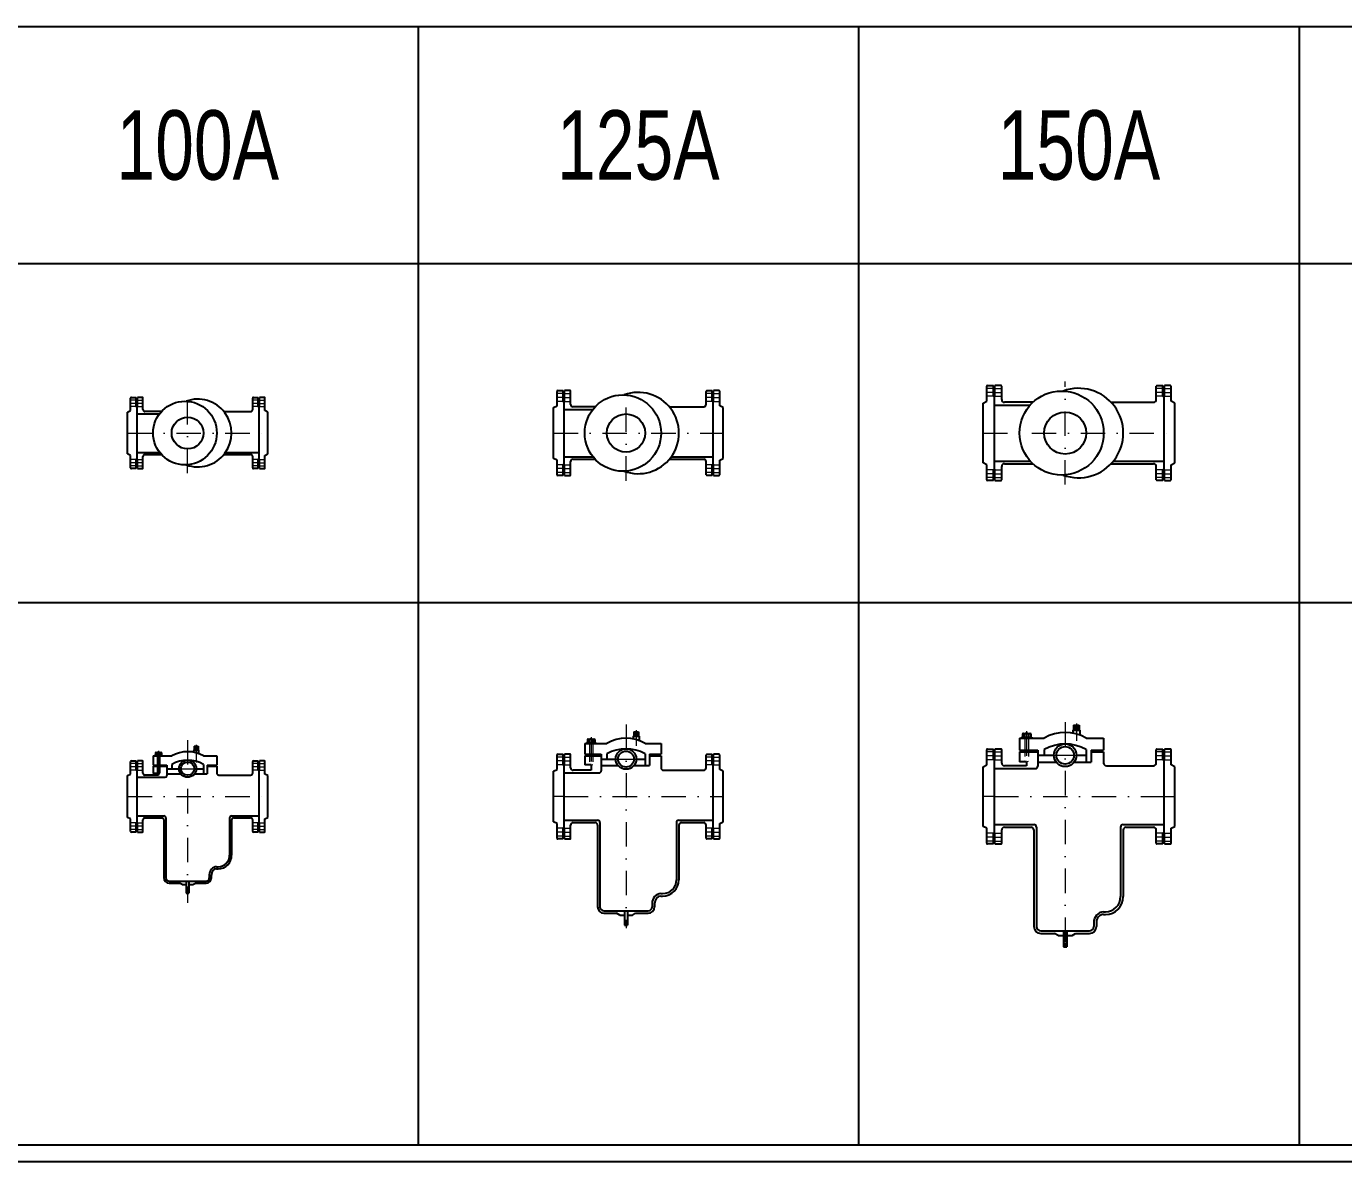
# Model space of a CAD drawing. Extents: x 0 to 60630, y 0 to 46389.
# Drawn here: x 39474 to 43361, y 31339 to 34689 of the extents above; entities that cross this region are included whole.
import ezdxf
from ezdxf.enums import TextEntityAlignment as Align

# ---------------------------------------------------------------- set-up
doc = ezdxf.new("R2010")
doc.units = 0
doc.header["$LTSCALE"] = 30
doc.header["$MEASUREMENT"] = 0
doc.linetypes.add('DGN Style 2', pattern=[3, 1.8, -1.2])
doc.linetypes.add('DGN Style 4', pattern=[4.8, 2.4, -1.2, 0, -1.2])
for name, color, linetype, lineweight in [('L(c)', 1, 'DGN Style 4', 5), ('L(hid)', 2, 'DGN Style 2', 5), ('L(txt)', 2, 'Continuous', 13)]:
    doc.layers.add(name, color=color, linetype=linetype, lineweight=lineweight)
doc.styles.add('Style-ENGINEERING', font='ENGINEERING.shx')

# ---------------------------------------------------------------- blocks, each defined once
blk = doc.blocks.new('*U187')
for p, q in [((-198, 66.1), (-198, 103)), ((-196, 105), (-182, 105)), ((-182, 79.5), (-182, 105)), ((-164, 105), (-178, 105)), ((-178, 79.5), (-178, 105)), ((-162, 69.4), (-162, 103)), ((162, 69.4), (162, 103)), ((164, 105), (178, 105)), ((178, 79.5), (178, 105)), ((196, 105), (182, 105)), ((182, 79.5), (182, 105)), ((198, 66.1), (198, 103)), ((-207, 61.6), (-198, 66.1)), ((-207, -61.7), (-207, 61.6)), ((-180, 77.5), (-180, -77.5)), ((-180, 77.5), (-180, -77.5)), ((-180, 57.1), (-112.3, 57.1)), ((-107.1, 63.4), (-156, 63.4)), ((77.3, 63.4), (156, 63.4)), ((180, 77.5), (180, -77.5)), ((180, 77.5), (180, -77.5)), ((207, 61.6), (198, 66.1)), ((207, -61.7), (207, 61.6)), ((-198, -66.2), (-207, -61.7)), ((-198, -103), (-198, -66.2)), ((-180, -57.2), (-112.3, -57.2)), ((-162, -103), (-162, -69.2)), ((-156, -63.2), (-107.3, -63.2)), ((77.5, -63.2), (156, -63.2)), ((82.1, -57.2), (180, -57.2)), ((162, -103), (162, -69.2)), ((198, -66.2), (207, -61.7)), ((198, -103), (198, -66.2)), ((-182, -105), (-196, -105)), ((-182, -105), (-182, -79.5)), ((-178, -105), (-178, -79.5)), ((-178, -105), (-164, -105)), ((178, -105), (164, -105)), ((178, -105), (178, -79.5)), ((182, -105), (182, -79.5)), ((182, -105), (196, -105))]:
    blk.add_line(p, q)
for centre, radius in [((-37.8, 0), 93.9), ((-30, 0), 47)]:
    blk.add_circle(centre, radius)
for centre, radius, start, end in [((-196, 103), 2, 90, 180), ((-180, 79.5), 2, 180, 270), ((-180, 79.5), 2, 270, 0), ((-164, 103), 2, 0, 90), ((0, 0), 100, 249.8089, 110.1911), ((164, 103), 2, 90, 180), ((180, 79.5), 2, 180, 270), ((180, 79.5), 2, 270, 0), ((196, 103), 2, 0, 90), ((-156, 69.4), 6, 180, 270), ((156, 69.4), 6, 270, 0), ((-180, -79.5), 2, 90, 180), ((-180, -79.5), 2, 0, 90), ((-156, -69.2), 6, 90, 180), ((156, -69.2), 6, 0, 90), ((180, -79.5), 2, 90, 180), ((180, -79.5), 2, 0, 90), ((-196, -103), 2, 180, 270), ((-164, -103), 2, 270, 0), ((164, -103), 2, 180, 270), ((196, -103), 2, 270, 0)]:
    blk.add_arc(centre, radius, start, end)
blk = doc.blocks.new('*U188')
for p, q in [((-240, 79.9), (-240, 123)), ((-238, 125), (-222, 125)), ((-222, 94.5), (-222, 125)), ((-202, 125), (-218, 125)), ((-218, 94.5), (-218, 125)), ((-200, 84.6), (-200, 123)), ((200, 84.6), (200, 123)), ((202, 125), (218, 125)), ((218, 94.5), (218, 125)), ((238, 125), (222, 125)), ((222, 94.5), (222, 125)), ((240, 79.9), (240, 123)), ((-250, 74.9), (-240, 79.9)), ((-220, 92.5), (-220, -92.5)), ((-220, 92.5), (-220, -92.5)), ((220, 92.5), (220, -92.5)), ((220, 92.5), (220, -92.5)), ((250, 74.9), (240, 79.9)), ((-250, -74.9), (-250, 74.9)), ((-220, 69.9), (-134.1, 69.9)), ((-127.7, 77.4), (-192.8, 77.4)), ((91.4, 77.4), (192.8, 77.4)), ((250, -74.9), (250, 74.9)), ((-240, -79.9), (-250, -74.9)), ((-220, -69.9), (-134.1, -69.9)), ((-192.8, -77.1), (-127.9, -77.1)), ((91.6, -77.1), (192.8, -77.1)), ((97.2, -69.9), (220, -69.9)), ((240, -79.9), (250, -74.9)), ((-240, -123), (-240, -79.9)), ((-222, -125), (-222, -94.5)), ((-218, -125), (-218, -94.5)), ((-200, -123), (-200, -84.3)), ((200, -123), (200, -84.3)), ((218, -125), (218, -94.5)), ((222, -125), (222, -94.5)), ((240, -123), (240, -79.9)), ((-222, -125), (-238, -125)), ((-218, -125), (-202, -125)), ((218, -125), (202, -125)), ((222, -125), (238, -125))]:
    blk.add_line(p, q)
for centre, radius in [((-45.7, 0), 112.7), ((-36.4, 0), 56.3)]:
    blk.add_circle(centre, radius)
for centre, radius, start, end in [((-238, 123), 2, 90, 180), ((-202, 123), 2, 0, 90), ((-0.4, 0), 120, 249.8089, 110.1911), ((202, 123), 2, 90, 180), ((238, 123), 2, 0, 90), ((-220, 94.5), 2, 180, 270), ((-220, 94.5), 2, 270, 0), ((-192.8, 84.6), 7.2, 180, 270), ((192.8, 84.6), 7.2, 270, 0), ((220, 94.5), 2, 180, 270), ((220, 94.5), 2, 270, 0), ((-192.8, -84.3), 7.2, 90, 180), ((192.8, -84.3), 7.2, 0, 90), ((-220, -94.5), 2, 90, 180), ((-220, -94.5), 2, 0, 90), ((220, -94.5), 2, 90, 180), ((220, -94.5), 2, 0, 90), ((-238, -123), 2, 180, 270), ((-202, -123), 2, 270, 0), ((202, -123), 2, 180, 270), ((238, -123), 2, 270, 0)]:
    blk.add_arc(centre, radius, start, end)
blk = doc.blocks.new('*U189')
for p, q in [((-272, 93.6), (-272, 138)), ((-270, 140), (-252, 140)), ((-252, 109.5), (-252, 140)), ((-230, 140), (-248, 140)), ((-248, 109.5), (-248, 140)), ((-228, 98.8), (-228, 138)), ((228, 98.8), (228, 138)), ((230, 140), (248, 140)), ((248, 109.5), (248, 140)), ((270, 140), (252, 140)), ((252, 109.5), (252, 140)), ((272, 93.6), (272, 138)), ((-283, 88.1), (-272, 93.6)), ((-283, -88.1), (-283, 88.1)), ((-250, 107.5), (-250, -107.5)), ((-250, 107.5), (-250, -107.5)), ((-250, 82.6), (-143.5, 82.6)), ((-135.4, 90.8), (-220.1, 90.8)), ((94.6, 90.8), (220.1, 90.8)), ((250, 107.5), (250, -107.5)), ((250, 107.5), (250, -107.5)), ((283, 88.1), (272, 93.6)), ((283, -88.1), (283, 88.1)), ((-272, -93.6), (-283, -88.1)), ((-272, -138), (-272, -93.6)), ((-252, -140), (-252, -109.5)), ((-250, -82.6), (-143.5, -82.6)), ((-248, -140), (-248, -109.5)), ((-228, -138), (-228, -98.4)), ((-220.1, -90.5), (-135.8, -90.5)), ((94.9, -90.5), (220.1, -90.5)), ((101.8, -82.6), (250, -82.6)), ((228, -138), (228, -98.4)), ((248, -140), (248, -109.5)), ((252, -140), (252, -109.5)), ((272, -93.6), (283, -88.1)), ((272, -138), (272, -93.6)), ((-252, -140), (-270, -140)), ((-248, -140), (-230, -140)), ((248, -140), (230, -140)), ((252, -140), (270, -140))]:
    blk.add_line(p, q)
for centre, radius in [((-51.1, 0), 124), ((-40.7, 0), 62)]:
    blk.add_circle(centre, radius)
for centre, radius, start, end in [((-270, 138), 2, 90, 180), ((-230, 138), 2, 0, 90), ((-1.1, 0), 132, 249.8089, 110.1911), ((230, 138), 2, 90, 180), ((270, 138), 2, 0, 90), ((-250, 109.5), 2, 180, 270), ((-250, 109.5), 2, 270, 0), ((-220.1, 98.8), 7.92, 180, 270), ((220.1, 98.8), 7.92, 270, 0), ((250, 109.5), 2, 180, 270), ((250, 109.5), 2, 270, 0), ((-250, -109.5), 2, 90, 180), ((-250, -109.5), 2, 0, 90), ((-220.1, -98.4), 7.92, 90, 180), ((220.1, -98.4), 7.92, 0, 90), ((250, -109.5), 2, 90, 180), ((250, -109.5), 2, 0, 90), ((-270, -138), 2, 180, 270), ((-230, -138), 2, 270, 0), ((230, -138), 2, 180, 270), ((270, -138), 2, 270, 0)]:
    blk.add_arc(centre, radius, start, end)
blk = doc.blocks.new('*U196')
for p, q in [((-17.6, 311.8), (-17.6, 303.1)), ((-17.6, 311.8), (2.2, 311.8)), ((-15.7, 326.7), (-15.7, 311.8)), ((-15.7, 326.7), (0.2, 326.7)), ((-15.7, 326.7), (-7.7, 311.8)), ((-15.7, 311.8), (-7.7, 326.7)), ((-7.7, 326.7), (-7.7, 311.8)), ((-7.7, 326.7), (0.2, 311.8)), ((-7.7, 311.8), (0.2, 326.7)), ((0.2, 326.7), (0.2, 311.8)), ((2.2, 311.8), (2.2, 297.6)), ((-175, 288.7), (-175, 253.4)), ((-175, 288.7), (-102.7, 288.7)), ((-169.4, 291.8), (-139.3, 291.8)), ((-169.4, 291.8), (-169.4, 288.7)), ((-166.3, 301.3), (-164.7, 302.2)), ((-166.3, 301.3), (-166.3, 291.8)), ((-166.3, 291.8), (-142.4, 291.8)), ((-164.7, 302.2), (-144, 302.2)), ((-160.3, 301.3), (-160.3, 291.8)), ((-148.4, 301.3), (-148.4, 291.8)), ((-144, 302.2), (-142.4, 301.3)), ((-142.4, 301.3), (-142.4, 291.8)), ((-139.3, 291.8), (-139.3, 288.7)), ((21.2, 288.7), (72.9, 288.7)), ((72.9, 288.7), (72.9, 253.4)), ((-272, 210), (-272, 254.4)), ((-270, 256.4), (-252, 256.4)), ((-252, 225.9), (-252, 256.4)), ((-230, 256.4), (-248, 256.4)), ((-248, 225.9), (-248, 256.4)), ((-228, 215.1), (-228, 254.4)), ((-175, 253.4), (-121.3, 253.4)), ((-175, 248.4), (-175, 219)), ((-175, 248.4), (-121.3, 248.4)), ((-121.3, 253.4), (-121.3, 205.6)), ((-121.3, 238.1), (-74.1, 238.1)), ((-102.7, 254.9), (-102.7, 238.1)), ((-7.4, 238.1), (21.2, 238.1)), ((21.2, 254.9), (21.2, 217.4)), ((35.7, 253.4), (35.7, 217.4)), ((35.7, 253.4), (72.9, 253.4)), ((35.7, 248.4), (72.9, 248.4)), ((72.9, 248.4), (72.9, 215.1)), ((228, 215.1), (228, 254.4)), ((230, 256.4), (248, 256.4)), ((248, 225.9), (248, 256.4)), ((270, 256.4), (252, 256.4)), ((252, 225.9), (252, 256.4)), ((272, 210), (272, 254.4)), ((-283, 204.5), (-272, 210)), ((-283, 28.3), (-283, 204.5)), ((-250, 223.9), (-250, 8.9)), ((-250, 223.9), (-250, 8.9)), ((-250, 199), (-127.9, 199)), ((-154.4, 207.2), (-220.1, 207.2)), ((-154.4, 219), (-175, 219)), ((-154.4, 219), (-154.4, 207.2)), ((-121.3, 217.4), (-66.9, 217.4)), ((-14.5, 217.4), (35.7, 217.4)), ((80.8, 207.2), (220.1, 207.2)), ((250, 223.9), (250, 8.9)), ((250, 223.9), (250, 8.9)), ((283, 204.5), (272, 210)), ((283, 28.3), (283, 204.5)), ((-272, 22.8), (-283, 28.3)), ((-272, -21.6), (-272, 22.8)), ((-252, -23.6), (-252, 6.9)), ((-250, 33.8), (-133.1, 33.8)), ((-248, -23.6), (-248, 6.9)), ((-228, -21.6), (-228, 17.9)), ((-220.1, 25.9), (-141.1, 25.9)), ((-133.1, 17.9), (-133.1, -266.8)), ((-125.2, 25.9), (-125.2, -266.8)), ((122.9, 25.9), (122.9, -178.8)), ((130.9, 33.8), (250, 33.8)), ((130.9, 17.9), (130.9, -178.8)), ((138.8, 25.9), (220.1, 25.9)), ((228, -21.6), (228, 17.9)), ((248, -23.6), (248, 6.9)), ((252, -23.6), (252, 6.9)), ((272, 22.8), (283, 28.3)), ((272, -21.6), (272, 22.8)), ((-252, -23.6), (-270, -23.6)), ((-248, -23.6), (-230, -23.6)), ((248, -23.6), (230, -23.6)), ((252, -23.6), (270, -23.6)), ((72.3, -223.7), (78.1, -223.7)), ((72.3, -231.6), (78.1, -231.6)), ((43.7, -256.4), (43.7, -266.8)), ((51.7, -256.4), (51.7, -266.8)), ((-112.5, -279.5), (31, -279.5)), ((-112.5, -287.4), (-71.7, -287.4)), ((-61.4, -293.6), (-71.7, -287.4)), ((-61.4, -293.6), (-45.9, -293.6)), ((-45.9, -279.5), (-45.9, -326.7)), ((-35.6, -279.5), (-35.6, -326.7)), ((-35.6, -293.6), (-20.1, -293.6)), ((-20.1, -293.6), (-9.7, -287.4)), ((-9.7, -287.4), (31, -287.4)), ((-45.9, -316.3), (-35.6, -316.3)), ((-45.9, -316.3), (-35.6, -326.7)), ((-45.9, -326.7), (-35.6, -316.3)), ((-45.9, -326.7), (-35.6, -326.7))]:
    blk.add_line(p, q)
for radius in [33.4, 25.8]:
    blk.add_circle((-40.7, 238.1), radius)
for centre, radius, start, end in [((-163.3, 296.9), 5.28, 55.591, 124.409), ((-154.2, 281.5), 20.7, 90.4002, 107.1986), ((-154.5, 281.5), 20.7, 72.8014, 89.5998), ((-145.4, 296.9), 5.28, 55.591, 124.409), ((-40.7, 180.8), 124.5, 60.1372, 119.8628), ((-270, 254.4), 2, 90, 180), ((-230, 254.4), 2, 0, 90), ((-40.7, 147), 124.5, 60.1372, 119.8628), ((230, 254.4), 2, 90, 180), ((270, 254.4), 2, 0, 90), ((-250, 225.9), 2, 180, 270), ((-250, 225.9), 2, 270, 0), ((-220.1, 215.1), 7.92, 180, 270), ((-127.9, 205.6), 6.6, 270, 0), ((80.8, 215.1), 7.92, 180, 270), ((220.1, 215.1), 7.92, 270, 0), ((250, 225.9), 2, 180, 270), ((250, 225.9), 2, 270, 0), ((-250, 6.9), 2, 90, 180), ((-250, 6.9), 2, 0, 90), ((-220.1, 17.9), 7.92, 90, 180), ((-141.1, 17.9), 7.92, 0, 90), ((-133.1, 25.9), 7.92, 0, 90), ((130.9, 25.9), 7.92, 90, 180), ((138.8, 17.9), 7.92, 90, 180), ((220.1, 17.9), 7.92, 0, 90), ((250, 6.9), 2, 90, 180), ((250, 6.9), 2, 0, 90), ((-270, -21.6), 2, 180, 270), ((-230, -21.6), 2, 270, 0), ((230, -21.6), 2, 180, 270), ((270, -21.6), 2, 270, 0), ((78.1, -178.8), 52.8, 270, 0), ((78.1, -178.8), 44.9, 270, 0), ((-112.5, -266.8), 20.7, 180, 270), ((-112.5, -266.8), 12.7, 180, 270), ((31, -266.8), 20.7, 270, 0), ((31, -266.8), 12.7, 270, 0)]:
    blk.add_arc(centre, radius, start, end)
for major_axis, ratio in [((0, 32.7), 0.873684), ((0, 24.8), 0.833333)]:
    blk.add_ellipse((72.3, -256.4), major_axis=major_axis, ratio=ratio, start_param=0, end_param=1.570796)
blk = doc.blocks.new('*U197')
for p, q in [((-15.4, 272.1), (-15.4, 264.2)), ((-15.4, 272.1), (2.6, 272.1)), ((-13.6, 285.6), (-13.6, 272.1)), ((-13.6, 285.6), (0.8, 285.6)), ((-13.6, 285.6), (-6.4, 272.1)), ((-13.6, 272.1), (-6.4, 285.6)), ((-6.4, 285.6), (-6.4, 272.1)), ((-6.4, 285.6), (0.8, 272.1)), ((-6.4, 272.1), (0.8, 285.6)), ((0.8, 285.6), (0.8, 272.1)), ((2.6, 272.1), (2.6, 259.2)), ((-158.4, 251.1), (-158.4, 219)), ((-158.4, 251.1), (-92.7, 251.1)), ((-153.3, 253.9), (-126, 253.9)), ((-153.3, 253.9), (-153.3, 251.1)), ((-150.5, 262.5), (-149, 263.3)), ((-150.5, 262.5), (-150.5, 253.9)), ((-150.5, 253.9), (-128.8, 253.9)), ((-149, 263.3), (-130.3, 263.3)), ((-145.1, 262.5), (-145.1, 253.9)), ((-134.2, 262.5), (-134.2, 253.9)), ((-130.3, 263.3), (-128.8, 262.5)), ((-128.8, 262.5), (-128.8, 253.9)), ((-126, 253.9), (-126, 251.1)), ((20, 251.1), (67, 251.1)), ((67, 251.1), (67, 219)), ((-240, 174.3), (-240, 217.4)), ((-238, 219.4), (-222, 219.4)), ((-222, 188.9), (-222, 219.4)), ((-202, 219.4), (-218, 219.4)), ((-218, 188.9), (-218, 219.4)), ((-200, 179), (-200, 217.4)), ((-158.4, 219), (-109.6, 219)), ((-158.4, 214.4), (-158.4, 187.8)), ((-158.4, 214.4), (-109.6, 214.4)), ((-109.6, 219), (-109.6, 170.3)), ((-109.6, 205), (-66.7, 205)), ((-92.7, 220.4), (-92.7, 205)), ((-6, 205), (20, 205)), ((20, 220.4), (20, 186.3)), ((33.1, 219), (33.1, 186.3)), ((33.1, 219), (67, 219)), ((33.1, 214.4), (67, 214.4)), ((67, 214.4), (67, 179)), ((200, 179), (200, 217.4)), ((202, 219.4), (218, 219.4)), ((218, 188.9), (218, 219.4)), ((238, 219.4), (222, 219.4)), ((222, 188.9), (222, 219.4)), ((240, 174.3), (240, 217.4)), ((-250, 169.3), (-240, 174.3)), ((-250, 19.5), (-250, 169.3)), ((-220, 186.9), (-220, 1.9)), ((-220, 186.9), (-220, 1.9)), ((-220, 164.3), (-115.6, 164.3)), ((-139.7, 171.8), (-192.8, 171.8)), ((-139.7, 187.8), (-158.4, 187.8)), ((-139.7, 187.8), (-139.7, 171.8)), ((-109.6, 186.3), (-60.2, 186.3)), ((-12.5, 186.3), (33.1, 186.3)), ((74.2, 171.8), (192.8, 171.8)), ((220, 186.9), (220, 1.9)), ((220, 186.9), (220, 1.9)), ((250, 169.3), (240, 174.3)), ((250, 19.5), (250, 169.3)), ((-240, 14.5), (-250, 19.5)), ((-240, -28.6), (-240, 14.5)), ((-220, 24.5), (-120.4, 24.5)), ((-200, -28.6), (-200, 10.1)), ((-192.8, 17.3), (-127.6, 17.3)), ((-120.4, 10.1), (-120.4, -231.1)), ((-113.2, 17.3), (-113.2, -231.1)), ((112.4, 17.3), (112.4, -151.2)), ((119.6, 24.5), (220, 24.5)), ((119.6, 10.1), (119.6, -151.2)), ((126.8, 17.3), (192.8, 17.3)), ((200, -28.6), (200, 10.1)), ((240, 14.5), (250, 19.5)), ((240, -28.6), (240, 14.5)), ((-222, -30.6), (-238, -30.6)), ((-222, -30.6), (-222, -0.1)), ((-218, -30.6), (-218, -0.1)), ((-218, -30.6), (-202, -30.6)), ((218, -30.6), (202, -30.6)), ((218, -30.6), (218, -0.1)), ((222, -30.6), (222, -0.1)), ((222, -30.6), (238, -30.6)), ((66.4, -192), (71.6, -192)), ((40.4, -221.8), (40.4, -231.1)), ((47.6, -221.8), (47.6, -231.1)), ((66.4, -199.2), (71.6, -199.2)), ((-101.6, -242.7), (28.9, -242.7)), ((-101.6, -249.9), (-64.5, -249.9)), ((-55.1, -255.6), (-64.5, -249.9)), ((-55.1, -255.6), (-41, -255.6)), ((-41, -242.7), (-41, -285.6)), ((-31.7, -242.7), (-31.7, -285.6)), ((-31.7, -255.6), (-17.6, -255.6)), ((-17.6, -255.6), (-8.2, -249.9)), ((-8.2, -249.9), (28.9, -249.9)), ((-41, -276.2), (-31.7, -276.2)), ((-41, -276.2), (-31.7, -285.6)), ((-41, -285.6), (-31.7, -276.2)), ((-41, -285.6), (-31.7, -285.6))]:
    blk.add_line(p, q)
for radius in [30.3, 23.5]:
    blk.add_circle((-36.4, 205), radius)
for centre, radius, start, end in [((-147.8, 258.5), 4.8, 55.591, 124.409), ((-139.5, 244.6), 18.8, 90.4002, 107.1986), ((-139.8, 244.6), 18.8, 72.8014, 89.5998), ((-131.5, 258.5), 4.8, 55.591, 124.409), ((-36.4, 153), 113.2, 60.1372, 119.8628), ((-36.4, 122.2), 113.2, 60.1372, 119.8628), ((-238, 217.4), 2, 90, 180), ((-202, 217.4), 2, 0, 90), ((202, 217.4), 2, 90, 180), ((238, 217.4), 2, 0, 90), ((-220, 188.9), 2, 180, 270), ((-220, 188.9), 2, 270, 0), ((-192.8, 179), 7.2, 180, 270), ((-115.6, 170.3), 6, 270, 0), ((74.2, 179), 7.2, 180, 270), ((192.8, 179), 7.2, 270, 0), ((220, 188.9), 2, 180, 270), ((220, 188.9), 2, 270, 0), ((-220, -0.1), 2, 90, 180), ((-220, -0.1), 2, 0, 90), ((-192.8, 10.1), 7.2, 90, 180), ((-127.6, 10.1), 7.2, 0, 90), ((-120.4, 17.3), 7.2, 0, 90), ((119.6, 17.3), 7.2, 90, 180), ((126.8, 10.1), 7.2, 90, 180), ((192.8, 10.1), 7.2, 0, 90), ((220, -0.1), 2, 90, 180), ((220, -0.1), 2, 0, 90), ((-238, -28.6), 2, 180, 270), ((-202, -28.6), 2, 270, 0), ((202, -28.6), 2, 180, 270), ((238, -28.6), 2, 270, 0), ((71.6, -151.2), 48, 270, 0), ((71.6, -151.2), 40.8, 270, 0), ((-101.6, -231.1), 18.8, 180, 270), ((-101.6, -231.1), 11.6, 180, 270), ((28.9, -231.1), 18.8, 270, 0), ((28.9, -231.1), 11.6, 270, 0)]:
    blk.add_arc(centre, radius, start, end)
for major_axis, ratio in [((0, 29.7), 0.873684), ((0, 22.5), 0.833333)]:
    blk.add_ellipse((66.4, -221.8), major_axis=major_axis, ratio=ratio, start_param=0, end_param=1.570796)
blk = doc.blocks.new('*U198')
for p, q in [((-125.1, 197.5), (-123.9, 198.2)), ((-125.1, 197.5), (-125.1, 190.4)), ((-123.9, 198.2), (-108.3, 198.2)), ((-120.6, 197.5), (-120.6, 190.4)), ((-111.6, 197.5), (-111.6, 190.4)), ((-108.3, 198.2), (-107, 197.5)), ((-107, 197.5), (-107, 190.4)), ((-12.5, 205.5), (-12.5, 198.9)), ((-12.5, 205.5), (2.5, 205.5)), ((-11, 216.8), (-11, 205.5)), ((-11, 216.8), (1, 216.8)), ((-11, 216.8), (-5, 205.5)), ((-11, 205.5), (-5, 216.8)), ((-5, 216.8), (-5, 205.5)), ((-5, 216.8), (1, 205.5)), ((-5, 205.5), (1, 216.8)), ((1, 216.8), (1, 205.5)), ((2.5, 205.5), (2.5, 194.8)), ((-198, 134.4), (-198, 171.3)), ((-196, 173.3), (-182, 173.3)), ((-182, 147.8), (-182, 173.3)), ((-164, 173.3), (-178, 173.3)), ((-178, 147.8), (-178, 173.3)), ((-162, 137.7), (-162, 171.3)), ((-131.7, 188), (-131.7, 161.3)), ((-131.7, 188), (-77, 188)), ((-131.7, 161.3), (-91, 161.3)), ((-131.7, 158.3), (-131.7, 136)), ((-131.7, 158.3), (-91, 158.3)), ((-127.5, 190.4), (-104.7, 190.4)), ((-127.5, 190.4), (-127.5, 188)), ((-125.1, 190.4), (-107, 190.4)), ((-104.7, 190.4), (-104.7, 188)), ((-91, 161.3), (-91, 130.4)), ((-77, 163.2), (-77, 150.5)), ((17, 188), (56.1, 188)), ((17, 163.2), (17, 134.8)), ((27.9, 161.3), (27.9, 134.8)), ((27.9, 161.3), (56.1, 161.3)), ((27.9, 158.3), (56.1, 158.3)), ((56.1, 188), (56.1, 161.3)), ((56.1, 158.3), (56.1, 137.7)), ((162, 137.7), (162, 171.3)), ((164, 173.3), (178, 173.3)), ((178, 147.8), (178, 173.3)), ((196, 173.3), (182, 173.3)), ((182, 147.8), (182, 173.3)), ((198, 134.4), (198, 171.3)), ((-207, 129.9), (-198, 134.4)), ((-207, 6.6), (-207, 129.9)), ((-180, 145.8), (-180, -9.2)), ((-180, 145.8), (-180, -9.2)), ((-180, 125.4), (-96, 125.4)), ((-116.1, 131.7), (-156, 131.7)), ((-116.1, 136), (-131.7, 136)), ((-116.1, 136), (-116.1, 131.7)), ((-91, 150.5), (-55.3, 150.5)), ((-91, 134.8), (-49.9, 134.8)), ((-10.1, 134.8), (27.9, 134.8)), ((-4.7, 150.5), (17, 150.5)), ((62.1, 131.7), (156, 131.7)), ((180, 145.8), (180, -9.2)), ((180, 145.8), (180, -9.2)), ((207, 129.9), (198, 134.4)), ((207, 6.6), (207, 129.9)), ((-198, 2.1), (-207, 6.6)), ((-198, -34.7), (-198, 2.1)), ((-180, 11.1), (-100, 11.1)), ((-156, 5.1), (-106, 5.1)), ((-94, 5.1), (-94, -171.4)), ((94, 5.1), (94, -104.8)), ((100, 11.1), (180, 11.1)), ((106, 5.1), (156, 5.1)), ((198, 2.1), (207, 6.6)), ((198, -34.7), (198, 2.1)), ((-182, -36.7), (-196, -36.7)), ((-182, -36.7), (-182, -11.2)), ((-178, -36.7), (-178, -11.2)), ((-178, -36.7), (-164, -36.7)), ((-162, -34.7), (-162, -0.9)), ((-100, -0.9), (-100, -171.4)), ((100, -0.9), (100, -104.8)), ((162, -34.7), (162, -0.9)), ((178, -36.7), (164, -36.7)), ((178, -36.7), (178, -11.2)), ((182, -36.7), (182, -11.2)), ((182, -36.7), (196, -36.7)), ((55.7, -138.8), (60, -138.8)), ((55.7, -144.8), (60, -144.8)), ((-84.3, -181), (24.4, -181)), ((-84.3, -187), (-53.5, -187)), ((-45.6, -191.7), (-53.5, -187)), ((-45.6, -191.7), (-33.9, -191.7)), ((-33.9, -181), (-33.9, -216.8)), ((-26.1, -181), (-26.1, -216.8)), ((-26.1, -191.7), (-14.3, -191.7)), ((-14.3, -191.7), (-6.5, -187)), ((-6.5, -187), (24.4, -187)), ((34, -163.5), (34, -171.4)), ((40, -163.5), (40, -171.4)), ((-33.9, -208.9), (-26.1, -208.9)), ((-33.9, -208.9), (-26.1, -216.8)), ((-33.9, -216.8), (-26.1, -208.9)), ((-33.9, -216.8), (-26.1, -216.8))]:
    blk.add_line(p, q)
for radius in [25.3, 19.6]:
    blk.add_circle((-30, 150.5), radius)
for centre, radius, start, end in [((-122.9, 194.2), 4, 55.591, 124.409), ((-116, 182.5), 15.7, 90.4002, 107.1986), ((-116.2, 182.5), 15.7, 72.8014, 89.5998), ((-109.3, 194.2), 4, 55.591, 124.409), ((-30, 106.2), 94.3, 60.1372, 119.8628), ((-196, 171.3), 2, 90, 180), ((-164, 171.3), 2, 0, 90), ((-30, 81.4), 94.3, 60.1372, 119.8628), ((164, 171.3), 2, 90, 180), ((196, 171.3), 2, 0, 90), ((-180, 147.8), 2, 180, 270), ((-180, 147.8), 2, 270, 0), ((-156, 137.7), 6, 180, 270), ((-96, 130.4), 5, 270, 0), ((62.1, 137.7), 6, 180, 270), ((156, 137.7), 6, 270, 0), ((180, 147.8), 2, 180, 270), ((180, 147.8), 2, 270, 0), ((-156, -0.9), 6, 90, 180), ((-106, -0.9), 6, 0, 90), ((-100, 5.1), 6, 0, 90), ((100, 5.1), 6, 90, 180), ((106, -0.9), 6, 90, 180), ((156, -0.9), 6, 0, 90), ((-196, -34.7), 2, 180, 270), ((-180, -11.2), 2, 90, 180), ((-180, -11.2), 2, 0, 90), ((-164, -34.7), 2, 270, 0), ((164, -34.7), 2, 180, 270), ((180, -11.2), 2, 90, 180), ((180, -11.2), 2, 0, 90), ((196, -34.7), 2, 270, 0), ((60, -104.8), 40, 270, 0), ((60, -104.8), 34, 270, 0), ((-84.3, -171.4), 15.7, 180, 270), ((-84.3, -171.4), 9.65, 180, 270), ((24.4, -171.4), 15.7, 270, 0), ((24.4, -171.4), 9.65, 270, 0)]:
    blk.add_arc(centre, radius, start, end)
for major_axis, ratio in [((0, 24.8), 0.873684), ((0, 18.8), 0.833333)]:
    blk.add_ellipse((55.7, -163.5), major_axis=major_axis, ratio=ratio, start_param=0, end_param=1.570796)

msp = doc.modelspace()

# ---------------------------------------------------------------- linework, layer by layer
for p, q in [((27630.1, 34689), (58630.1, 34689)), ((40630.1, 34689), (40630.1, 31389)), ((41930.1, 34689), (41930.1, 31389)), ((43230.1, 34689), (43230.1, 31389)), ((27630.1, 33989), (58630.1, 33989)), ((27630.1, 32989), (58630.1, 32989)), ((27630.1, 31389), (58630.1, 31389)), ((27630.1, 31339), (58630.1, 31339))]:
    msp.add_line(p, q)
at = {"layer": 'L(c)'}
for p, q in [((41243.8, 33348.4), (41243.8, 33634.1)), ((42539.4, 33336.8), (42539.4, 33641.2)), ((39950.1, 33370.3), (39950.1, 33608.2)), ((41059.1, 33594), (41039.1, 33594)), ((41061.1, 33594), (41081.1, 33594)), ((41499.1, 33594), (41479.1, 33594)), ((41501.1, 33594), (41521.1, 33594)), ((42329.1, 33609), (42307.1, 33609)), ((42331.1, 33609), (42353.1, 33609)), ((42829.1, 33609), (42807.1, 33609)), ((42831.1, 33609), (42853.1, 33609)), ((39799.1, 33576.5), (39782.1, 33576.5)), ((39818.1, 33576.5), (39802.1, 33576.5)), ((40159.1, 33576.5), (40142.1, 33576.5)), ((40161.1, 33576.5), (40178.1, 33576.5)), ((39773.1, 33489), (40187.1, 33489)), ((41030.1, 33489), (41530.1, 33489)), ((42297.1, 33489), (42863.1, 33489)), ((39799.1, 33401.5), (39782.1, 33401.5)), ((39818.1, 33401.5), (39802.1, 33401.5)), ((40159.1, 33401.5), (40142.1, 33401.5)), ((40161.1, 33401.5), (40178.1, 33401.5)), ((41059.1, 33384), (41039.1, 33384)), ((41061.1, 33384), (41081.1, 33384)), ((41499.1, 33384), (41479.1, 33384)), ((41501.1, 33384), (41521.1, 33384)), ((42329.1, 33369), (42307.1, 33369)), ((42331.1, 33369), (42353.1, 33369)), ((42829.1, 33369), (42807.1, 33369)), ((42831.1, 33369), (42853.1, 33369)), ((41243.8, 32629.2), (41243.8, 32028.3)), ((41273.8, 32612), (41273.8, 32566.2)), ((42539.4, 32635.9), (42539.4, 31964.5)), ((42572.4, 32631.5), (42572.4, 32581.2)), ((39950.1, 32582.9), (39950.1, 32102.9)), ((41140.5, 32591.3), (41140.5, 32509.7)), ((42425.8, 32608.8), (42425.8, 32519.1)), ((39864.1, 32551.3), (39864.1, 32484.2)), ((39975.1, 32568.5), (39975.1, 32516.8)), ((42329.1, 32536.4), (42307.1, 32536.4)), ((42331.1, 32536.4), (42353.1, 32536.4)), ((42506, 32538.1), (42572.8, 32538.1)), ((42829.1, 32536.4), (42807.1, 32536.4)), ((42831.1, 32536.4), (42853.1, 32536.4)), ((39799.1, 32503.9), (39782.1, 32503.9)), ((39818.1, 32503.9), (39802.1, 32503.9)), ((39924.9, 32498.6), (39975.4, 32498.6)), ((40159.1, 32503.9), (40142.1, 32503.9)), ((40161.1, 32503.9), (40178.1, 32503.9)), ((41059.1, 32521.4), (41039.1, 32521.4)), ((41061.1, 32521.4), (41081.1, 32521.4)), ((41213.4, 32527), (41274.1, 32527)), ((41499.1, 32521.4), (41479.1, 32521.4)), ((41501.1, 32521.4), (41521.1, 32521.4)), ((39773.1, 32416.4), (40187.1, 32416.4)), ((41060.1, 32416.4), (41030.1, 32416.4)), ((41060.1, 32416.4), (41500.1, 32416.4)), ((41500.1, 32416.4), (41530.1, 32416.4)), ((42330.1, 32416.4), (42297.1, 32416.4)), ((42330.1, 32416.4), (42830.1, 32416.4)), ((42830.1, 32416.4), (42863.1, 32416.4)), ((39799.1, 32328.9), (39782.1, 32328.9)), ((39818.1, 32328.9), (39802.1, 32328.9)), ((40159.1, 32328.9), (40142.1, 32328.9)), ((40161.1, 32328.9), (40178.1, 32328.9)), ((41059.1, 32311.4), (41039.1, 32311.4)), ((41061.1, 32311.4), (41081.1, 32311.4)), ((41499.1, 32311.4), (41479.1, 32311.4)), ((41501.1, 32311.4), (41521.1, 32311.4)), ((42329.1, 32296.4), (42307.1, 32296.4)), ((42331.1, 32296.4), (42353.1, 32296.4)), ((42829.1, 32296.4), (42807.1, 32296.4)), ((42831.1, 32296.4), (42853.1, 32296.4))]:
    msp.add_line(p, q, dxfattribs=at)
at = {"layer": 'L(hid)'}
for p, q in [((39798.1, 33586), (39782.1, 33586)), ((39802.1, 33586), (39818.1, 33586)), ((40158.1, 33586), (40142.1, 33586)), ((40162.1, 33586), (40178.1, 33586)), ((41058.1, 33605.5), (41040.1, 33605.5)), ((41058.1, 33582.5), (41040.1, 33582.5)), ((41061.9, 33582.5), (41080.1, 33582.5)), ((41062.1, 33605.5), (41080.1, 33605.5)), ((41498.1, 33605.5), (41480.1, 33605.5)), ((41498.4, 33582.5), (41480.1, 33582.5)), ((41502.1, 33605.5), (41520.1, 33605.5)), ((41502.1, 33582.5), (41520.1, 33582.5)), ((42328.1, 33620.5), (42308.1, 33620.5)), ((42328.1, 33597.5), (42308.1, 33597.5)), ((42332.1, 33620.5), (42352.1, 33620.5)), ((42332.1, 33597.5), (42352.1, 33597.5)), ((42828.1, 33620.5), (42808.1, 33620.5)), ((42828.1, 33597.5), (42808.1, 33597.5)), ((42832.1, 33620.5), (42852.1, 33620.5)), ((42832.1, 33597.5), (42852.1, 33597.5)), ((39798.8, 33567), (39782.1, 33567)), ((39801.5, 33567), (39818.1, 33567)), ((40158.8, 33567), (40142.1, 33567)), ((40161.5, 33567), (40178.1, 33567)), ((39798.1, 33411), (39782.1, 33411)), ((39798.1, 33392), (39782.1, 33392)), ((39802.1, 33411), (39818.1, 33411)), ((39802.1, 33392), (39818.1, 33392)), ((40158.1, 33411), (40142.1, 33411)), ((40158.1, 33392), (40142.1, 33392)), ((40162.1, 33411), (40178.1, 33411)), ((40162.1, 33392), (40178.1, 33392)), ((41058.1, 33395.5), (41040.1, 33395.5)), ((41061.9, 33395.5), (41080.1, 33395.5)), ((41498.4, 33395.5), (41480.1, 33395.5)), ((41502.1, 33395.5), (41520.1, 33395.5)), ((41058.1, 33372.5), (41040.1, 33372.5)), ((41062.1, 33372.5), (41080.1, 33372.5)), ((41498.1, 33372.5), (41480.1, 33372.5)), ((41502.1, 33372.5), (41520.1, 33372.5)), ((42328.1, 33380.5), (42308.1, 33380.5)), ((42328.1, 33357.5), (42308.1, 33357.5)), ((42332.1, 33380.5), (42352.1, 33380.5)), ((42332.1, 33357.5), (42352.1, 33357.5)), ((42828.1, 33380.5), (42808.1, 33380.5)), ((42828.1, 33357.5), (42808.1, 33357.5)), ((42832.1, 33380.5), (42852.1, 33380.5)), ((42832.1, 33357.5), (42852.1, 33357.5)), ((41135.7, 32573.1), (41135.7, 32511)), ((41145.3, 32573.1), (41145.3, 32511)), ((42420.5, 32588.8), (42420.5, 32520.5)), ((42431, 32588.8), (42431, 32520.5)), ((39860.1, 32536.2), (39860.1, 32485.2)), ((39868.1, 32536.2), (39868.1, 32485.2)), ((41058.1, 32532.9), (41040.1, 32532.9)), ((41062.1, 32532.9), (41080.1, 32532.9)), ((41498.1, 32532.9), (41480.1, 32532.9)), ((41502.1, 32532.9), (41520.1, 32532.9)), ((42328.1, 32547.9), (42308.1, 32547.9)), ((42332.1, 32547.9), (42352.1, 32547.9)), ((42828.1, 32547.9), (42808.1, 32547.9)), ((42832.1, 32547.9), (42852.1, 32547.9)), ((39798.1, 32513.4), (39782.1, 32513.4)), ((39798.8, 32494.4), (39782.1, 32494.4)), ((39801.5, 32494.4), (39818.1, 32494.4)), ((39802.1, 32513.4), (39818.1, 32513.4)), ((40158.1, 32513.4), (40142.1, 32513.4)), ((40158.8, 32494.4), (40142.1, 32494.4)), ((40161.5, 32494.4), (40178.1, 32494.4)), ((40162.1, 32513.4), (40178.1, 32513.4)), ((41058.1, 32509.9), (41040.1, 32509.9)), ((41061.9, 32509.9), (41080.1, 32509.9)), ((41140.5, 32509.7), (41135.7, 32511)), ((41140.5, 32509.7), (41145.3, 32511)), ((41498.4, 32509.9), (41480.1, 32509.9)), ((41502.1, 32509.9), (41520.1, 32509.9)), ((42328.1, 32524.9), (42308.1, 32524.9)), ((42332.1, 32524.9), (42352.1, 32524.9)), ((42425.8, 32519.1), (42420.5, 32520.5)), ((42425.8, 32519.1), (42431, 32520.5)), ((42828.1, 32524.9), (42808.1, 32524.9)), ((42832.1, 32524.9), (42852.1, 32524.9)), ((39864.1, 32484.2), (39860.1, 32485.2)), ((39864.1, 32484.2), (39868.1, 32485.2)), ((39798.1, 32338.4), (39782.1, 32338.4)), ((39798.1, 32319.4), (39782.1, 32319.4)), ((39802.1, 32338.4), (39818.1, 32338.4)), ((39802.1, 32319.4), (39818.1, 32319.4)), ((40158.1, 32338.4), (40142.1, 32338.4)), ((40158.1, 32319.4), (40142.1, 32319.4)), ((40162.1, 32338.4), (40178.1, 32338.4)), ((40162.1, 32319.4), (40178.1, 32319.4)), ((41058.1, 32322.9), (41040.1, 32322.9)), ((41058.1, 32299.9), (41040.1, 32299.9)), ((41061.9, 32322.9), (41080.1, 32322.9)), ((41062.1, 32299.9), (41080.1, 32299.9)), ((41498.4, 32322.9), (41480.1, 32322.9)), ((41498.1, 32299.9), (41480.1, 32299.9)), ((41502.1, 32322.9), (41520.1, 32322.9)), ((41502.1, 32299.9), (41520.1, 32299.9)), ((42328.1, 32307.9), (42308.1, 32307.9)), ((42332.1, 32307.9), (42352.1, 32307.9)), ((42828.1, 32307.9), (42808.1, 32307.9)), ((42832.1, 32307.9), (42852.1, 32307.9)), ((42328.1, 32284.9), (42308.1, 32284.9)), ((42332.1, 32284.9), (42352.1, 32284.9)), ((42828.1, 32284.9), (42808.1, 32284.9)), ((42832.1, 32284.9), (42852.1, 32284.9))]:
    msp.add_line(p, q, dxfattribs=at)

# ---------------------------------------------------------------- block references
for name, p in [('*U189', (42580.1, 33489)), ('*U187', (39980.1, 33489)), ('*U188', (41280.1, 33489)), ('*U196', (42580.1, 32300)), ('*U197', (41280.1, 32322)), ('*U198', (39980.1, 32348.1))]:
    msp.add_blockref(name, p)

# ---------------------------------------------------------------- texts
at = {"layer": 'L(txt)', "style": 'Style-ENGINEERING', "width": 0.75}
for s, p in [('100A', (39980.1, 34339)), ('125A', (41280.1, 34339)), ('150A', (42580.1, 34339))]:
    msp.add_text(s, height=204.8, dxfattribs=at).set_placement(p, align=Align.MIDDLE_CENTER)

doc.saveas('drawing.dxf')
